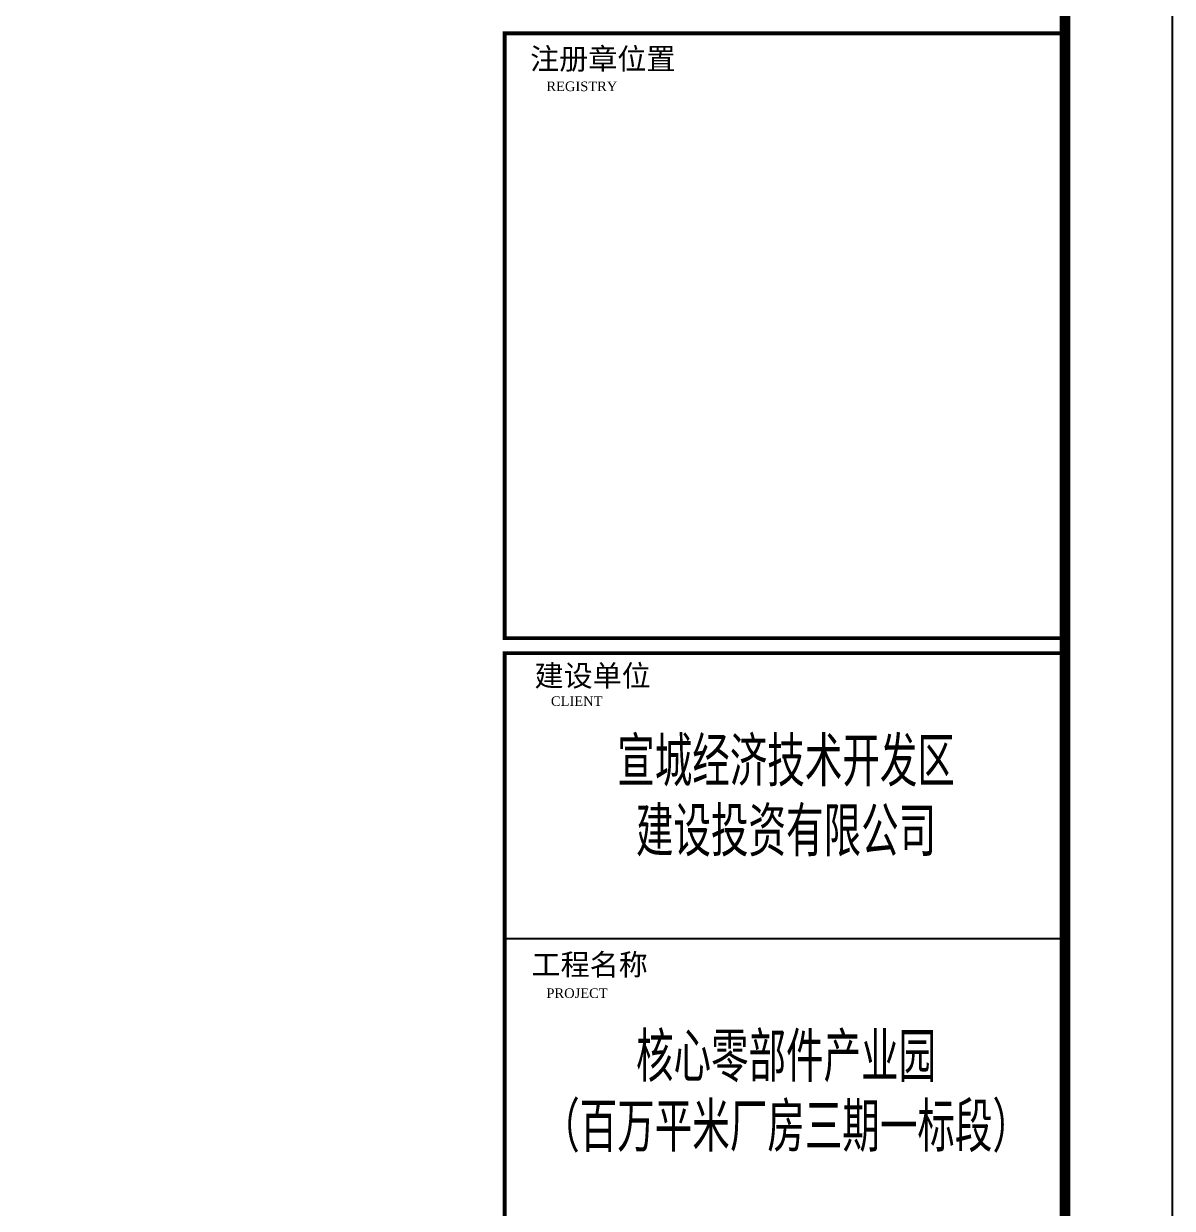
# Model space of a CAD drawing. Extents: x -2746917 to -971774, y -3334247 to -3250358.
# Drawn here: x -1609095 to -1598392, y -3297027 to -3285984 of the extents above; entities that cross this region are included whole.
import ezdxf
from ezdxf.enums import TextEntityAlignment as Align

# ---------------------------------------------------------------- set-up
doc = ezdxf.new("R2010")
doc.units = 0
doc.header["$LTSCALE"] = 1000
doc.header["$MEASUREMENT"] = 0
doc.layers.get('0').update_dxf_attribs({"linetype": 'CONTINUOUS'})
for name, color, linetype in [('PUB_TEXT', 7, 'CONTINUOUS'), ('PUB_TITLE', 4, 'CONTINUOUS'), ('WIN', 3, 'CONTINUOUS')]:
    doc.layers.add(name, color=color, linetype=linetype)
doc.layers.add('yichutu', color=7, linetype='CONTINUOUS', true_color=0xffffff, plot=False)
doc.styles.add('GHF', font='times.ttf')
doc.styles.add('hztxt', font='tssdeng.shx', dxfattribs={"width": 0.8, "bigfont": 'tssdchn.shx'})
doc.styles.add('STYLE1', font='simhei.ttf', dxfattribs={"width": 0.8})

# ---------------------------------------------------------------- blocks, each defined once
blk = doc.blocks.new('yct-891-420-89100-42000-100-2004.0')
at = {"layer": 'yichutu', "color": 7, "true_color": 0xffffff}
blk.add_lwpolyline([(0, 0), (0, 42000), (89100, 42000), (89100, 0)], close=True, dxfattribs=at)
blk = doc.blocks.new('A$C440D491C')
at = {"layer": 'PUB_TITLE', "color": 4}
blk.add_line((82879, 21662), (88100, 21662), dxfattribs=at)
at = {"layer": 'PUB_TITLE'}
blk.add_lwpolyline([(0, 0), (0, 42000), (89100, 42000), (89100, 0)], close=True, dxfattribs=at)
at = {"layer": 'PUB_TITLE', "const_width": 100}
blk.add_lwpolyline([(88100, 1000), (88100, 41000), (713, 41000), (713, 1000), (88100, 1000)], dxfattribs=at)
at = {"layer": 'PUB_TITLE', "color": 4, "const_width": 35.1}
for points in [[(82879, 30099), (88100, 30099), (88100, 24461), (82879, 24461)], [(82879, 24321), (88100, 24321), (88100, 13093), (82879, 13093)]]:
    blk.add_lwpolyline(points, close=True, dxfattribs=at)
at = {"layer": 'PUB_TEXT'}
for s, height, style, p in [('注册章位置', 198.6, 'STYLE1', (83116, 29762)), ('REGISTRY', 89.4, 'GHF', (83268, 29560)), ('建设单位', 198.6, 'STYLE1', (83157, 24012)), ('CLIENT', 89.4, 'GHF', (83310, 23829)), ('工程名称', 198.6, 'STYLE1', (83129, 21319)), ('PROJECT', 89.4, 'GHF', (83268, 21107))]:
    blk.add_text(s, height=height, dxfattribs=dict(at, style=style)).set_placement(p)
at = {"layer": 'WIN', "color": 6, "style": 'hztxt', "width": 0.8}
for s, p in [('宣城经济技术开发区', (85501, 23079)), ('建设投资有限公司', (85501, 22427)), ('核心零部件产业园', (85501, 20325)), ('（百万平米厂房三期一标段）', (85501, 19673))]:
    blk.add_text(s, height=460, dxfattribs=at).set_placement(p, align=Align.CENTER)

msp = doc.modelspace()

# ---------------------------------------------------------------- block references
at = {"ltscale": 1.5}
msp.add_blockref('A$C440D491C', (-1687492.07, -3316173.05), dxfattribs=at)
at = {"layer": 'yichutu'}
msp.add_blockref('yct-891-420-89100-42000-100-2004.0', (-1687492.07, -3316173.05), dxfattribs=at)

doc.saveas('drawing.dxf')
